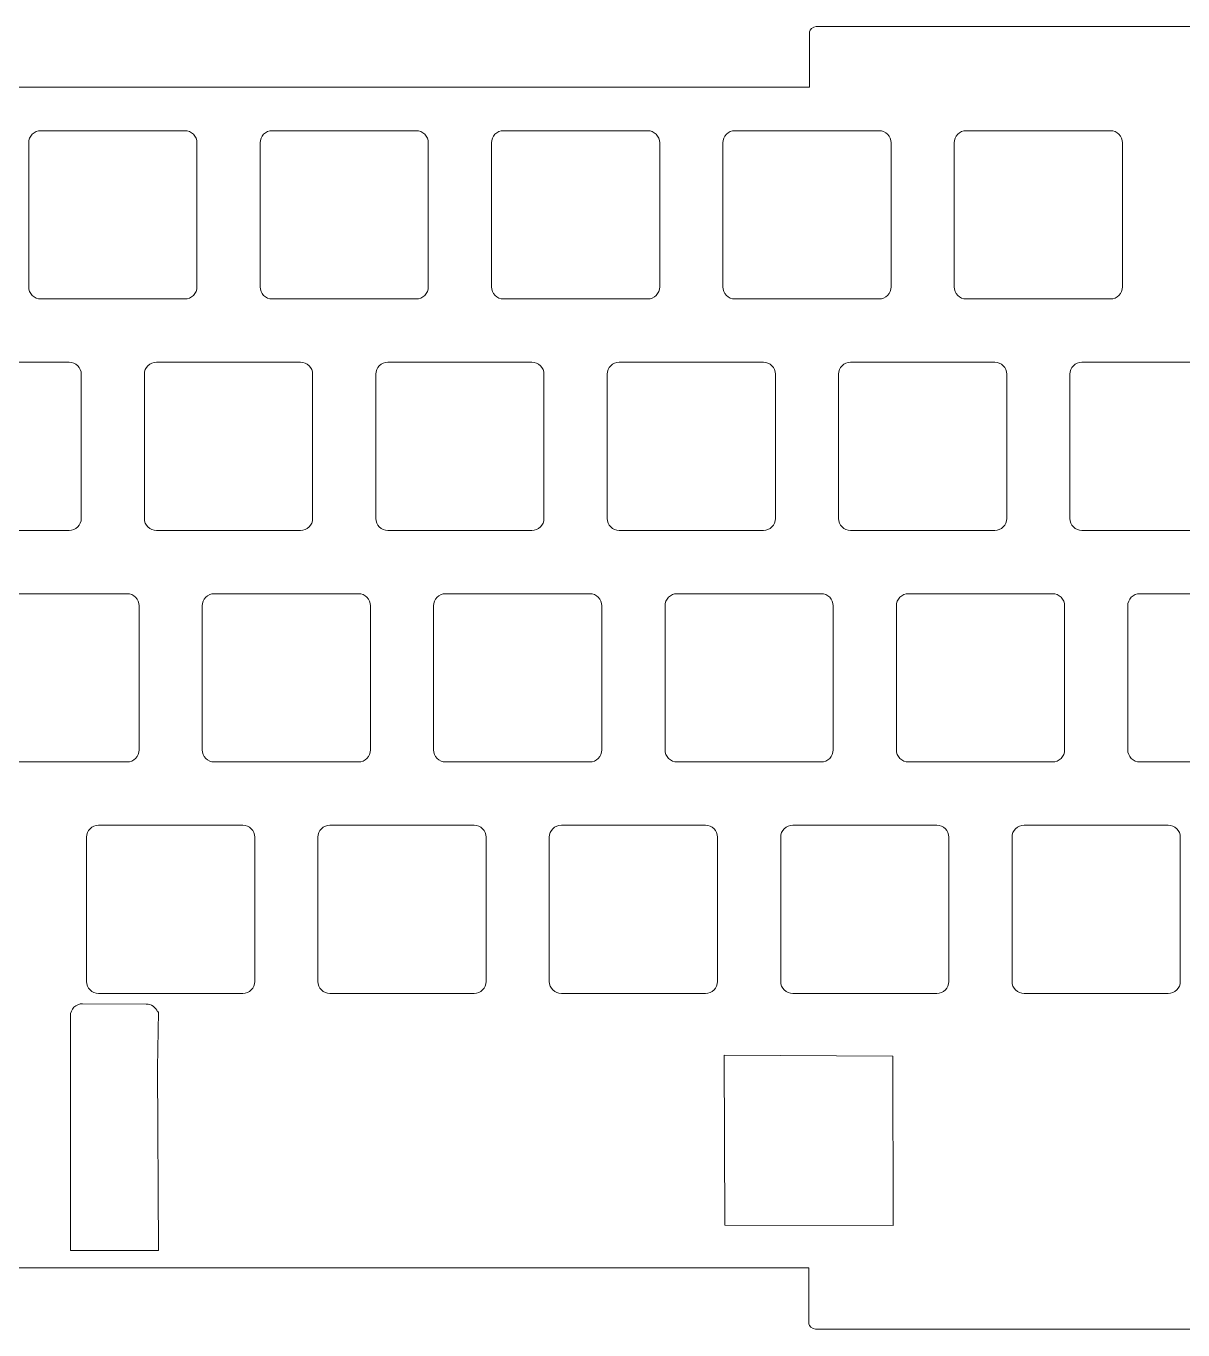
# Model space of a CAD drawing. Header units: centimetres. Extents: x -117 to 79, y -57 to 69.
# Drawn here: x 51.57 to 61.09, y 7.48 to 18.21 of the extents above; entities that cross this region are included whole.
import ezdxf

# ---------------------------------------------------------------- set-up
doc = ezdxf.new("R2010")
doc.units = ezdxf.units.CM
doc.header["$MEASUREMENT"] = 0
doc.layers.add('Layer 1', color=7, linetype='Continuous')

msp = doc.modelspace()

# ---------------------------------------------------------------- linework, layer by layer
at = {"layer": 'Layer 1', "lineweight": 9}
for points, knots in [([(70.15019, 17.70895), (70.15019, 17.70895), (62.9956, 17.70861), (62.9956, 17.70861), (62.9956, 17.70861), (62.99779, 18.16395), (62.99779, 18.16395), (62.99782, 18.17665), (62.99979, 18.17771), (62.97584, 18.19761), (62.9593, 18.21134), (62.91778, 18.20751), (62.87212, 18.20751), (62.87212, 18.20751), (58.13372, 18.20837), (58.13372, 18.20837), (58.08807, 18.20838), (58.0852, 18.21199), (58.05291, 18.20303), (58.02063, 18.19407), (58.01773, 18.16405), (58.0177, 18.15135), (58.0177, 18.15135), (58.0177, 17.70887), (58.0177, 17.70887), (58.0177, 17.70887), (50.37442, 17.70893), (50.37442, 17.70893)], [0, 0, 0, 0, 0.11111111, 0.11111111, 0.11111111, 0.22222222, 0.22222222, 0.22222222, 0.33333333, 0.33333333, 0.33333333, 0.44444444, 0.44444444, 0.44444444, 0.55555556, 0.55555556, 0.55555556, 0.66666667, 0.66666667, 0.66666667, 0.77777778, 0.77777778, 0.77777778, 0.88888889, 0.88888889, 0.88888889, 1, 1, 1, 1]), ([(51.59, 17.25215), (51.58999, 17.27836), (51.60039, 17.30352), (51.61891, 17.32207), (51.63744, 17.34062), (51.66271, 17.35105), (51.68892, 17.35107), (51.68892, 17.35107), (52.87596, 17.35107), (52.87596, 17.35107), (52.90218, 17.35109), (52.92734, 17.34068), (52.94589, 17.32216), (52.96443, 17.30363), (52.97487, 17.27836), (52.97488, 17.25215), (52.97488, 17.25215), (52.97488, 16.06511), (52.97488, 16.06511), (52.9749, 16.0389), (52.9645, 16.01374), (52.94598, 15.99519), (52.92745, 15.97664), (52.90218, 15.96621), (52.87596, 15.96619), (52.87596, 15.96619), (51.68892, 15.96619), (51.68892, 15.96619), (51.66271, 15.96617), (51.63755, 15.97658), (51.619, 15.9951), (51.60046, 16.01363), (51.59002, 16.0389), (51.59, 16.06511), (51.59, 16.06511), (51.59, 17.25215), (51.59, 17.25215)], [0, 0, 0, 0, 0.08333333, 0.08333333, 0.08333333, 0.16666667, 0.16666667, 0.16666667, 0.25, 0.25, 0.25, 0.33333333, 0.33333333, 0.33333333, 0.41666667, 0.41666667, 0.41666667, 0.5, 0.5, 0.5, 0.58333333, 0.58333333, 0.58333333, 0.66666667, 0.66666667, 0.66666667, 0.75, 0.75, 0.75, 0.83333333, 0.83333333, 0.83333333, 0.91666667, 0.91666667, 0.91666667, 1, 1, 1, 1]), ([(53.495, 17.25215), (53.49499, 17.27836), (53.50539, 17.30352), (53.52391, 17.32207), (53.54244, 17.34062), (53.56771, 17.35105), (53.59392, 17.35107), (53.59392, 17.35107), (54.78096, 17.35107), (54.78096, 17.35107), (54.80718, 17.35109), (54.83234, 17.34068), (54.85089, 17.32216), (54.86943, 17.30363), (54.87987, 17.27836), (54.87988, 17.25215), (54.87988, 17.25215), (54.87988, 16.06511), (54.87988, 16.06511), (54.8799, 16.0389), (54.8695, 16.01374), (54.85098, 15.99519), (54.83245, 15.97664), (54.80718, 15.96621), (54.78096, 15.96619), (54.78096, 15.96619), (53.59392, 15.96619), (53.59392, 15.96619), (53.56771, 15.96617), (53.54255, 15.97658), (53.524, 15.9951), (53.50546, 16.01363), (53.49502, 16.0389), (53.495, 16.06511), (53.495, 16.06511), (53.495, 17.25215), (53.495, 17.25215)], [0, 0, 0, 0, 0.08333333, 0.08333333, 0.08333333, 0.16666667, 0.16666667, 0.16666667, 0.25, 0.25, 0.25, 0.33333333, 0.33333333, 0.33333333, 0.41666667, 0.41666667, 0.41666667, 0.5, 0.5, 0.5, 0.58333333, 0.58333333, 0.58333333, 0.66666667, 0.66666667, 0.66666667, 0.75, 0.75, 0.75, 0.83333333, 0.83333333, 0.83333333, 0.91666667, 0.91666667, 0.91666667, 1, 1, 1, 1]), ([(55.4, 17.25215), (55.4, 17.25215), (55.4, 16.06511), (55.4, 16.06511), (55.40002, 16.03886), (55.41047, 16.01369), (55.42904, 15.99513), (55.44761, 15.97659), (55.47268, 15.96617), (55.49892, 15.96619), (55.49892, 15.96619), (56.68596, 15.96619), (56.68596, 15.96619), (56.71221, 15.96621), (56.73739, 15.97666), (56.75594, 15.99522), (56.77449, 16.0138), (56.7849, 16.03886), (56.78488, 16.06511), (56.78488, 16.06511), (56.78488, 17.25215), (56.78488, 17.25215), (56.78487, 17.2784), (56.77442, 17.30357), (56.75585, 17.32213), (56.73728, 17.34067), (56.71221, 17.35109), (56.68596, 17.35107), (56.68596, 17.35107), (55.49892, 17.35107), (55.49892, 17.35107), (55.47268, 17.35105), (55.4475, 17.3406), (55.42895, 17.32204), (55.4104, 17.30346), (55.39999, 17.2784), (55.4, 17.25215)], [0, 0, 0, 0, 0.08333333, 0.08333333, 0.08333333, 0.16666667, 0.16666667, 0.16666667, 0.25, 0.25, 0.25, 0.33333333, 0.33333333, 0.33333333, 0.41666667, 0.41666667, 0.41666667, 0.5, 0.5, 0.5, 0.58333333, 0.58333333, 0.58333333, 0.66666667, 0.66666667, 0.66666667, 0.75, 0.75, 0.75, 0.83333333, 0.83333333, 0.83333333, 0.91666667, 0.91666667, 0.91666667, 1, 1, 1, 1]), ([(57.305, 17.25215), (57.30499, 17.27836), (57.31539, 17.30352), (57.33391, 17.32207), (57.35244, 17.34062), (57.37771, 17.35105), (57.40392, 17.35107), (57.40392, 17.35107), (58.59096, 17.35107), (58.59096, 17.35107), (58.61718, 17.35109), (58.64234, 17.34068), (58.66089, 17.32216), (58.67943, 17.30363), (58.68987, 17.27836), (58.68988, 17.25215), (58.68988, 17.25215), (58.68988, 16.06511), (58.68988, 16.06511), (58.6899, 16.0389), (58.6795, 16.01374), (58.66098, 15.99519), (58.64245, 15.97664), (58.61718, 15.96621), (58.59096, 15.96619), (58.59096, 15.96619), (57.40392, 15.96619), (57.40392, 15.96619), (57.37771, 15.96617), (57.35255, 15.97658), (57.334, 15.9951), (57.31546, 16.01363), (57.30502, 16.0389), (57.305, 16.06511), (57.305, 16.06511), (57.305, 17.25215), (57.305, 17.25215)], [0, 0, 0, 0, 0.08333333, 0.08333333, 0.08333333, 0.16666667, 0.16666667, 0.16666667, 0.25, 0.25, 0.25, 0.33333333, 0.33333333, 0.33333333, 0.41666667, 0.41666667, 0.41666667, 0.5, 0.5, 0.5, 0.58333333, 0.58333333, 0.58333333, 0.66666667, 0.66666667, 0.66666667, 0.75, 0.75, 0.75, 0.83333333, 0.83333333, 0.83333333, 0.91666667, 0.91666667, 0.91666667, 1, 1, 1, 1]), ([(59.21, 17.25215), (59.20999, 17.27836), (59.22039, 17.30352), (59.23891, 17.32207), (59.25744, 17.34062), (59.28271, 17.35105), (59.30892, 17.35107), (59.30892, 17.35107), (60.49596, 17.35107), (60.49596, 17.35107), (60.52218, 17.35109), (60.54734, 17.34068), (60.56589, 17.32216), (60.58443, 17.30363), (60.59487, 17.27836), (60.59488, 17.25215), (60.59488, 17.25215), (60.59488, 16.06511), (60.59488, 16.06511), (60.5949, 16.0389), (60.5845, 16.01374), (60.56598, 15.99519), (60.54745, 15.97664), (60.52218, 15.96621), (60.49596, 15.96619), (60.49596, 15.96619), (59.30892, 15.96619), (59.30892, 15.96619), (59.28271, 15.96617), (59.25755, 15.97658), (59.239, 15.9951), (59.22046, 16.01363), (59.21002, 16.0389), (59.21, 16.06511), (59.21, 16.06511), (59.21, 17.25215), (59.21, 17.25215)], [0, 0, 0, 0, 0.08333333, 0.08333333, 0.08333333, 0.16666667, 0.16666667, 0.16666667, 0.25, 0.25, 0.25, 0.33333333, 0.33333333, 0.33333333, 0.41666667, 0.41666667, 0.41666667, 0.5, 0.5, 0.5, 0.58333333, 0.58333333, 0.58333333, 0.66666667, 0.66666667, 0.66666667, 0.75, 0.75, 0.75, 0.83333333, 0.83333333, 0.83333333, 0.91666667, 0.91666667, 0.91666667, 1, 1, 1, 1]), ([(50.6375, 15.34715), (50.63749, 15.37336), (50.64789, 15.39852), (50.66641, 15.41707), (50.68494, 15.43562), (50.71021, 15.44605), (50.73642, 15.44607), (50.73642, 15.44607), (51.92346, 15.44607), (51.92346, 15.44607), (51.94968, 15.44609), (51.97484, 15.43568), (51.99339, 15.41716), (52.01193, 15.39863), (52.02237, 15.37336), (52.02238, 15.34715), (52.02238, 15.34715), (52.02238, 14.16011), (52.02238, 14.16011), (52.0224, 14.1339), (52.012, 14.10874), (51.99348, 14.09019), (51.97495, 14.07164), (51.94968, 14.06121), (51.92346, 14.06119), (51.92346, 14.06119), (50.73642, 14.06119), (50.73642, 14.06119), (50.71021, 14.06117), (50.68505, 14.07158), (50.6665, 14.0901), (50.64796, 14.10863), (50.63752, 14.1339), (50.6375, 14.16011), (50.6375, 14.16011), (50.6375, 15.34715), (50.6375, 15.34715)], [0, 0, 0, 0, 0.08333333, 0.08333333, 0.08333333, 0.16666667, 0.16666667, 0.16666667, 0.25, 0.25, 0.25, 0.33333333, 0.33333333, 0.33333333, 0.41666667, 0.41666667, 0.41666667, 0.5, 0.5, 0.5, 0.58333333, 0.58333333, 0.58333333, 0.66666667, 0.66666667, 0.66666667, 0.75, 0.75, 0.75, 0.83333333, 0.83333333, 0.83333333, 0.91666667, 0.91666667, 0.91666667, 1, 1, 1, 1]), ([(52.5425, 15.34715), (52.54249, 15.37336), (52.55289, 15.39852), (52.57141, 15.41707), (52.58994, 15.43562), (52.61521, 15.44605), (52.64142, 15.44607), (52.64142, 15.44607), (53.82846, 15.44607), (53.82846, 15.44607), (53.85468, 15.44609), (53.87984, 15.43568), (53.89839, 15.41716), (53.91693, 15.39863), (53.92737, 15.37336), (53.92738, 15.34715), (53.92738, 15.34715), (53.92738, 14.16011), (53.92738, 14.16011), (53.9274, 14.1339), (53.917, 14.10874), (53.89848, 14.09019), (53.87995, 14.07164), (53.85468, 14.06121), (53.82846, 14.06119), (53.82846, 14.06119), (52.64142, 14.06119), (52.64142, 14.06119), (52.61521, 14.06117), (52.59005, 14.07158), (52.5715, 14.0901), (52.55296, 14.10863), (52.54252, 14.1339), (52.5425, 14.16011), (52.5425, 14.16011), (52.5425, 15.34715), (52.5425, 15.34715)], [0, 0, 0, 0, 0.08333333, 0.08333333, 0.08333333, 0.16666667, 0.16666667, 0.16666667, 0.25, 0.25, 0.25, 0.33333333, 0.33333333, 0.33333333, 0.41666667, 0.41666667, 0.41666667, 0.5, 0.5, 0.5, 0.58333333, 0.58333333, 0.58333333, 0.66666667, 0.66666667, 0.66666667, 0.75, 0.75, 0.75, 0.83333333, 0.83333333, 0.83333333, 0.91666667, 0.91666667, 0.91666667, 1, 1, 1, 1]), ([(55.73346, 15.44607), (55.75968, 15.44609), (55.78484, 15.43568), (55.80339, 15.41716), (55.82193, 15.39863), (55.83237, 15.37336), (55.83238, 15.34715), (55.83238, 15.34715), (55.83238, 14.16011), (55.83238, 14.16011), (55.8324, 14.1339), (55.822, 14.10874), (55.80348, 14.09019), (55.78495, 14.07164), (55.75968, 14.06121), (55.73346, 14.06119), (55.73346, 14.06119), (54.54642, 14.06119), (54.54642, 14.06119), (54.52021, 14.06117), (54.49505, 14.07158), (54.4765, 14.0901), (54.45796, 14.10863), (54.44752, 14.1339), (54.4475, 14.16011), (54.4475, 14.16011), (54.4475, 15.34715), (54.4475, 15.34715), (54.44749, 15.37336), (54.45789, 15.39852), (54.47641, 15.41707), (54.49494, 15.43562), (54.52021, 15.44605), (54.54642, 15.44607), (54.54642, 15.44607), (55.73346, 15.44607), (55.73346, 15.44607)], [0, 0, 0, 0, 0.08333333, 0.08333333, 0.08333333, 0.16666667, 0.16666667, 0.16666667, 0.25, 0.25, 0.25, 0.33333333, 0.33333333, 0.33333333, 0.41666667, 0.41666667, 0.41666667, 0.5, 0.5, 0.5, 0.58333333, 0.58333333, 0.58333333, 0.66666667, 0.66666667, 0.66666667, 0.75, 0.75, 0.75, 0.83333333, 0.83333333, 0.83333333, 0.91666667, 0.91666667, 0.91666667, 1, 1, 1, 1]), ([(56.3525, 15.34715), (56.35249, 15.37336), (56.36289, 15.39852), (56.38141, 15.41707), (56.39994, 15.43562), (56.42521, 15.44605), (56.45142, 15.44607), (56.45142, 15.44607), (57.63846, 15.44607), (57.63846, 15.44607), (57.66468, 15.44609), (57.68984, 15.43568), (57.70839, 15.41716), (57.72693, 15.39863), (57.73737, 15.37336), (57.73738, 15.34715), (57.73738, 15.34715), (57.73738, 14.16011), (57.73738, 14.16011), (57.7374, 14.1339), (57.727, 14.10874), (57.70848, 14.09019), (57.68995, 14.07164), (57.66468, 14.06121), (57.63846, 14.06119), (57.63846, 14.06119), (56.45142, 14.06119), (56.45142, 14.06119), (56.42521, 14.06117), (56.40005, 14.07158), (56.3815, 14.0901), (56.36296, 14.10863), (56.35252, 14.1339), (56.3525, 14.16011), (56.3525, 14.16011), (56.3525, 15.34715), (56.3525, 15.34715)], [0, 0, 0, 0, 0.08333333, 0.08333333, 0.08333333, 0.16666667, 0.16666667, 0.16666667, 0.25, 0.25, 0.25, 0.33333333, 0.33333333, 0.33333333, 0.41666667, 0.41666667, 0.41666667, 0.5, 0.5, 0.5, 0.58333333, 0.58333333, 0.58333333, 0.66666667, 0.66666667, 0.66666667, 0.75, 0.75, 0.75, 0.83333333, 0.83333333, 0.83333333, 0.91666667, 0.91666667, 0.91666667, 1, 1, 1, 1]), ([(59.54346, 15.44607), (59.56968, 15.44609), (59.59484, 15.43568), (59.61339, 15.41716), (59.63193, 15.39863), (59.64237, 15.37336), (59.64238, 15.34715), (59.64238, 15.34715), (59.64238, 14.16011), (59.64238, 14.16011), (59.6424, 14.1339), (59.632, 14.10874), (59.61348, 14.09019), (59.59495, 14.07164), (59.56968, 14.06121), (59.54346, 14.06119), (59.54346, 14.06119), (58.35642, 14.06119), (58.35642, 14.06119), (58.33021, 14.06117), (58.30505, 14.07158), (58.2865, 14.0901), (58.26796, 14.10863), (58.25752, 14.1339), (58.2575, 14.16011), (58.2575, 14.16011), (58.2575, 15.34715), (58.2575, 15.34715), (58.25749, 15.37336), (58.26789, 15.39852), (58.28641, 15.41707), (58.30494, 15.43562), (58.33021, 15.44605), (58.35642, 15.44607), (58.35642, 15.44607), (59.54346, 15.44607), (59.54346, 15.44607)], [0, 0, 0, 0, 0.08333333, 0.08333333, 0.08333333, 0.16666667, 0.16666667, 0.16666667, 0.25, 0.25, 0.25, 0.33333333, 0.33333333, 0.33333333, 0.41666667, 0.41666667, 0.41666667, 0.5, 0.5, 0.5, 0.58333333, 0.58333333, 0.58333333, 0.66666667, 0.66666667, 0.66666667, 0.75, 0.75, 0.75, 0.83333333, 0.83333333, 0.83333333, 0.91666667, 0.91666667, 0.91666667, 1, 1, 1, 1]), ([(60.1625, 15.34715), (60.1625, 15.34715), (60.1625, 14.16011), (60.1625, 14.16011), (60.16252, 14.13386), (60.17297, 14.10869), (60.19154, 14.09013), (60.21011, 14.07159), (60.23518, 14.06117), (60.26142, 14.06119), (60.26142, 14.06119), (61.44846, 14.06119), (61.44846, 14.06119), (61.47471, 14.06121), (61.49989, 14.07166), (61.51844, 14.09022), (61.53699, 14.1088), (61.5474, 14.13386), (61.54738, 14.16011), (61.54738, 14.16011), (61.54738, 15.34715), (61.54738, 15.34715), (61.54737, 15.3734), (61.53692, 15.39857), (61.51835, 15.41713), (61.49978, 15.43567), (61.47471, 15.44609), (61.44846, 15.44607), (61.44846, 15.44607), (60.26142, 15.44607), (60.26142, 15.44607), (60.23518, 15.44605), (60.21, 15.4356), (60.19145, 15.41704), (60.1729, 15.39846), (60.16249, 15.3734), (60.1625, 15.34715)], [0, 0, 0, 0, 0.08333333, 0.08333333, 0.08333333, 0.16666667, 0.16666667, 0.16666667, 0.25, 0.25, 0.25, 0.33333333, 0.33333333, 0.33333333, 0.41666667, 0.41666667, 0.41666667, 0.5, 0.5, 0.5, 0.58333333, 0.58333333, 0.58333333, 0.66666667, 0.66666667, 0.66666667, 0.75, 0.75, 0.75, 0.83333333, 0.83333333, 0.83333333, 0.91666667, 0.91666667, 0.91666667, 1, 1, 1, 1]), ([(52.39971, 13.54107), (52.42593, 13.54109), (52.45109, 13.53068), (52.46964, 13.51216), (52.48818, 13.49363), (52.49862, 13.46836), (52.49863, 13.44215), (52.49863, 13.44215), (52.49863, 12.25511), (52.49863, 12.25511), (52.49865, 12.2289), (52.48825, 12.20374), (52.46973, 12.18519), (52.4512, 12.16664), (52.42593, 12.15621), (52.39971, 12.15619), (52.39971, 12.15619), (51.21267, 12.15619), (51.21267, 12.15619), (51.18646, 12.15617), (51.1613, 12.16658), (51.14275, 12.1851), (51.12421, 12.20363), (51.11377, 12.2289), (51.11375, 12.25511), (51.11375, 12.25511), (51.11375, 13.44215), (51.11375, 13.44215), (51.11374, 13.46836), (51.12414, 13.49352), (51.14266, 13.51207), (51.16119, 13.53062), (51.18646, 13.54105), (51.21267, 13.54107), (51.21267, 13.54107), (52.39971, 13.54107), (52.39971, 13.54107)], [0, 0, 0, 0, 0.08333333, 0.08333333, 0.08333333, 0.16666667, 0.16666667, 0.16666667, 0.25, 0.25, 0.25, 0.33333333, 0.33333333, 0.33333333, 0.41666667, 0.41666667, 0.41666667, 0.5, 0.5, 0.5, 0.58333333, 0.58333333, 0.58333333, 0.66666667, 0.66666667, 0.66666667, 0.75, 0.75, 0.75, 0.83333333, 0.83333333, 0.83333333, 0.91666667, 0.91666667, 0.91666667, 1, 1, 1, 1]), ([(53.01875, 13.44215), (53.01874, 13.46836), (53.02914, 13.49352), (53.04766, 13.51207), (53.06619, 13.53062), (53.09146, 13.54105), (53.11767, 13.54107), (53.11767, 13.54107), (54.30471, 13.54107), (54.30471, 13.54107), (54.33093, 13.54109), (54.35609, 13.53068), (54.37464, 13.51216), (54.39318, 13.49363), (54.40362, 13.46836), (54.40363, 13.44215), (54.40363, 13.44215), (54.40363, 12.25511), (54.40363, 12.25511), (54.40365, 12.2289), (54.39325, 12.20374), (54.37473, 12.18519), (54.3562, 12.16664), (54.33093, 12.15621), (54.30471, 12.15619), (54.30471, 12.15619), (53.11767, 12.15619), (53.11767, 12.15619), (53.09146, 12.15617), (53.0663, 12.16658), (53.04775, 12.1851), (53.02921, 12.20363), (53.01877, 12.2289), (53.01875, 12.25511), (53.01875, 12.25511), (53.01875, 13.44215), (53.01875, 13.44215)], [0, 0, 0, 0, 0.08333333, 0.08333333, 0.08333333, 0.16666667, 0.16666667, 0.16666667, 0.25, 0.25, 0.25, 0.33333333, 0.33333333, 0.33333333, 0.41666667, 0.41666667, 0.41666667, 0.5, 0.5, 0.5, 0.58333333, 0.58333333, 0.58333333, 0.66666667, 0.66666667, 0.66666667, 0.75, 0.75, 0.75, 0.83333333, 0.83333333, 0.83333333, 0.91666667, 0.91666667, 0.91666667, 1, 1, 1, 1]), ([(54.92375, 13.44215), (54.92374, 13.46836), (54.93414, 13.49352), (54.95266, 13.51207), (54.97119, 13.53062), (54.99646, 13.54105), (55.02267, 13.54107), (55.02267, 13.54107), (56.20971, 13.54107), (56.20971, 13.54107), (56.23593, 13.54109), (56.26109, 13.53068), (56.27964, 13.51216), (56.29818, 13.49363), (56.30862, 13.46836), (56.30863, 13.44215), (56.30863, 13.44215), (56.30863, 12.25511), (56.30863, 12.25511), (56.30865, 12.2289), (56.29825, 12.20374), (56.27973, 12.18519), (56.2612, 12.16664), (56.23593, 12.15621), (56.20971, 12.15619), (56.20971, 12.15619), (55.02267, 12.15619), (55.02267, 12.15619), (54.99646, 12.15617), (54.9713, 12.16658), (54.95275, 12.1851), (54.93421, 12.20363), (54.92377, 12.2289), (54.92375, 12.25511), (54.92375, 12.25511), (54.92375, 13.44215), (54.92375, 13.44215)], [0, 0, 0, 0, 0.08333333, 0.08333333, 0.08333333, 0.16666667, 0.16666667, 0.16666667, 0.25, 0.25, 0.25, 0.33333333, 0.33333333, 0.33333333, 0.41666667, 0.41666667, 0.41666667, 0.5, 0.5, 0.5, 0.58333333, 0.58333333, 0.58333333, 0.66666667, 0.66666667, 0.66666667, 0.75, 0.75, 0.75, 0.83333333, 0.83333333, 0.83333333, 0.91666667, 0.91666667, 0.91666667, 1, 1, 1, 1]), ([(56.82875, 13.44215), (56.82874, 13.46836), (56.83914, 13.49352), (56.85766, 13.51207), (56.87619, 13.53062), (56.90146, 13.54105), (56.92767, 13.54107), (56.92767, 13.54107), (58.11471, 13.54107), (58.11471, 13.54107), (58.14093, 13.54109), (58.16609, 13.53068), (58.18464, 13.51216), (58.20318, 13.49363), (58.21362, 13.46836), (58.21363, 13.44215), (58.21363, 13.44215), (58.21363, 12.25511), (58.21363, 12.25511), (58.21365, 12.2289), (58.20325, 12.20374), (58.18473, 12.18519), (58.1662, 12.16664), (58.14093, 12.15621), (58.11471, 12.15619), (58.11471, 12.15619), (56.92767, 12.15619), (56.92767, 12.15619), (56.90146, 12.15617), (56.8763, 12.16658), (56.85775, 12.1851), (56.83921, 12.20363), (56.82877, 12.2289), (56.82875, 12.25511), (56.82875, 12.25511), (56.82875, 13.44215), (56.82875, 13.44215)], [0, 0, 0, 0, 0.08333333, 0.08333333, 0.08333333, 0.16666667, 0.16666667, 0.16666667, 0.25, 0.25, 0.25, 0.33333333, 0.33333333, 0.33333333, 0.41666667, 0.41666667, 0.41666667, 0.5, 0.5, 0.5, 0.58333333, 0.58333333, 0.58333333, 0.66666667, 0.66666667, 0.66666667, 0.75, 0.75, 0.75, 0.83333333, 0.83333333, 0.83333333, 0.91666667, 0.91666667, 0.91666667, 1, 1, 1, 1]), ([(58.73375, 13.44215), (58.73374, 13.46836), (58.74414, 13.49352), (58.76266, 13.51207), (58.78119, 13.53062), (58.80646, 13.54105), (58.83267, 13.54107), (58.83267, 13.54107), (60.01971, 13.54107), (60.01971, 13.54107), (60.04593, 13.54109), (60.07109, 13.53068), (60.08964, 13.51216), (60.10818, 13.49363), (60.11862, 13.46836), (60.11863, 13.44215), (60.11863, 13.44215), (60.11863, 12.25511), (60.11863, 12.25511), (60.11865, 12.2289), (60.10825, 12.20374), (60.08973, 12.18519), (60.0712, 12.16664), (60.04593, 12.15621), (60.01971, 12.15619), (60.01971, 12.15619), (58.83267, 12.15619), (58.83267, 12.15619), (58.80646, 12.15617), (58.7813, 12.16658), (58.76275, 12.1851), (58.74421, 12.20363), (58.73377, 12.2289), (58.73375, 12.25511), (58.73375, 12.25511), (58.73375, 13.44215), (58.73375, 13.44215)], [0, 0, 0, 0, 0.08333333, 0.08333333, 0.08333333, 0.16666667, 0.16666667, 0.16666667, 0.25, 0.25, 0.25, 0.33333333, 0.33333333, 0.33333333, 0.41666667, 0.41666667, 0.41666667, 0.5, 0.5, 0.5, 0.58333333, 0.58333333, 0.58333333, 0.66666667, 0.66666667, 0.66666667, 0.75, 0.75, 0.75, 0.83333333, 0.83333333, 0.83333333, 0.91666667, 0.91666667, 0.91666667, 1, 1, 1, 1]), ([(60.63875, 13.44215), (60.63874, 13.46836), (60.64914, 13.49352), (60.66766, 13.51207), (60.68619, 13.53062), (60.71146, 13.54105), (60.73767, 13.54107), (60.73767, 13.54107), (61.92471, 13.54107), (61.92471, 13.54107), (61.95093, 13.54109), (61.97609, 13.53068), (61.99464, 13.51216), (62.01318, 13.49363), (62.02362, 13.46836), (62.02363, 13.44215), (62.02363, 13.44215), (62.02363, 12.25511), (62.02363, 12.25511), (62.02365, 12.2289), (62.01325, 12.20374), (61.99473, 12.18519), (61.9762, 12.16664), (61.95093, 12.15621), (61.92471, 12.15619), (61.92471, 12.15619), (60.73767, 12.15619), (60.73767, 12.15619), (60.71146, 12.15617), (60.6863, 12.16658), (60.66775, 12.1851), (60.64921, 12.20363), (60.63877, 12.2289), (60.63875, 12.25511), (60.63875, 12.25511), (60.63875, 13.44215), (60.63875, 13.44215)], [0, 0, 0, 0, 0.08333333, 0.08333333, 0.08333333, 0.16666667, 0.16666667, 0.16666667, 0.25, 0.25, 0.25, 0.33333333, 0.33333333, 0.33333333, 0.41666667, 0.41666667, 0.41666667, 0.5, 0.5, 0.5, 0.58333333, 0.58333333, 0.58333333, 0.66666667, 0.66666667, 0.66666667, 0.75, 0.75, 0.75, 0.83333333, 0.83333333, 0.83333333, 0.91666667, 0.91666667, 0.91666667, 1, 1, 1, 1]), ([(52.06625, 11.53715), (52.06624, 11.56336), (52.07664, 11.58852), (52.09516, 11.60707), (52.11369, 11.62562), (52.13896, 11.63605), (52.16517, 11.63607), (52.16517, 11.63607), (53.35221, 11.63607), (53.35221, 11.63607), (53.37843, 11.63609), (53.40359, 11.62568), (53.42214, 11.60716), (53.44068, 11.58863), (53.45112, 11.56336), (53.45113, 11.53715), (53.45113, 11.53715), (53.45113, 10.35011), (53.45113, 10.35011), (53.45115, 10.3239), (53.44075, 10.29874), (53.42223, 10.28019), (53.4037, 10.26164), (53.37843, 10.25121), (53.35221, 10.25119), (53.35221, 10.25119), (52.16517, 10.25119), (52.16517, 10.25119), (52.13896, 10.25117), (52.1138, 10.26158), (52.09525, 10.2801), (52.07671, 10.29863), (52.06627, 10.3239), (52.06625, 10.35011), (52.06625, 10.35011), (52.06625, 11.53715), (52.06625, 11.53715)], [0, 0, 0, 0, 0.08333333, 0.08333333, 0.08333333, 0.16666667, 0.16666667, 0.16666667, 0.25, 0.25, 0.25, 0.33333333, 0.33333333, 0.33333333, 0.41666667, 0.41666667, 0.41666667, 0.5, 0.5, 0.5, 0.58333333, 0.58333333, 0.58333333, 0.66666667, 0.66666667, 0.66666667, 0.75, 0.75, 0.75, 0.83333333, 0.83333333, 0.83333333, 0.91666667, 0.91666667, 0.91666667, 1, 1, 1, 1]), ([(53.97125, 11.53715), (53.97124, 11.56336), (53.98164, 11.58852), (54.00016, 11.60707), (54.01869, 11.62562), (54.04396, 11.63605), (54.07017, 11.63607), (54.07017, 11.63607), (55.25721, 11.63607), (55.25721, 11.63607), (55.28343, 11.63609), (55.30859, 11.62568), (55.32714, 11.60716), (55.34568, 11.58863), (55.35612, 11.56336), (55.35613, 11.53715), (55.35613, 11.53715), (55.35613, 10.35011), (55.35613, 10.35011), (55.35615, 10.3239), (55.34575, 10.29874), (55.32723, 10.28019), (55.3087, 10.26164), (55.28343, 10.25121), (55.25721, 10.25119), (55.25721, 10.25119), (54.07017, 10.25119), (54.07017, 10.25119), (54.04396, 10.25117), (54.0188, 10.26158), (54.00025, 10.2801), (53.98171, 10.29863), (53.97127, 10.3239), (53.97125, 10.35011), (53.97125, 10.35011), (53.97125, 11.53715), (53.97125, 11.53715)], [0, 0, 0, 0, 0.08333333, 0.08333333, 0.08333333, 0.16666667, 0.16666667, 0.16666667, 0.25, 0.25, 0.25, 0.33333333, 0.33333333, 0.33333333, 0.41666667, 0.41666667, 0.41666667, 0.5, 0.5, 0.5, 0.58333333, 0.58333333, 0.58333333, 0.66666667, 0.66666667, 0.66666667, 0.75, 0.75, 0.75, 0.83333333, 0.83333333, 0.83333333, 0.91666667, 0.91666667, 0.91666667, 1, 1, 1, 1]), ([(57.16221, 11.63607), (57.18843, 11.63609), (57.21359, 11.62568), (57.23214, 11.60716), (57.25068, 11.58863), (57.26112, 11.56336), (57.26113, 11.53715), (57.26113, 11.53715), (57.26113, 10.35011), (57.26113, 10.35011), (57.26115, 10.3239), (57.25075, 10.29874), (57.23223, 10.28019), (57.2137, 10.26164), (57.18843, 10.25121), (57.16221, 10.25119), (57.16221, 10.25119), (55.97517, 10.25119), (55.97517, 10.25119), (55.94896, 10.25117), (55.9238, 10.26158), (55.90525, 10.2801), (55.88671, 10.29863), (55.87627, 10.3239), (55.87625, 10.35011), (55.87625, 10.35011), (55.87625, 11.53715), (55.87625, 11.53715), (55.87624, 11.56336), (55.88664, 11.58852), (55.90516, 11.60707), (55.92369, 11.62562), (55.94896, 11.63605), (55.97517, 11.63607), (55.97517, 11.63607), (57.16221, 11.63607), (57.16221, 11.63607)], [0, 0, 0, 0, 0.08333333, 0.08333333, 0.08333333, 0.16666667, 0.16666667, 0.16666667, 0.25, 0.25, 0.25, 0.33333333, 0.33333333, 0.33333333, 0.41666667, 0.41666667, 0.41666667, 0.5, 0.5, 0.5, 0.58333333, 0.58333333, 0.58333333, 0.66666667, 0.66666667, 0.66666667, 0.75, 0.75, 0.75, 0.83333333, 0.83333333, 0.83333333, 0.91666667, 0.91666667, 0.91666667, 1, 1, 1, 1]), ([(59.06721, 11.63607), (59.09343, 11.63609), (59.11859, 11.62568), (59.13714, 11.60716), (59.15568, 11.58863), (59.16612, 11.56336), (59.16613, 11.53715), (59.16613, 11.53715), (59.16613, 10.35011), (59.16613, 10.35011), (59.16615, 10.3239), (59.15575, 10.29874), (59.13723, 10.28019), (59.1187, 10.26164), (59.09343, 10.25121), (59.06721, 10.25119), (59.06721, 10.25119), (57.88017, 10.25119), (57.88017, 10.25119), (57.85396, 10.25117), (57.8288, 10.26158), (57.81025, 10.2801), (57.79171, 10.29863), (57.78127, 10.3239), (57.78125, 10.35011), (57.78125, 10.35011), (57.78125, 11.53715), (57.78125, 11.53715), (57.78124, 11.56336), (57.79164, 11.58852), (57.81016, 11.60707), (57.82869, 11.62562), (57.85396, 11.63605), (57.88017, 11.63607), (57.88017, 11.63607), (59.06721, 11.63607), (59.06721, 11.63607)], [0, 0, 0, 0, 0.08333333, 0.08333333, 0.08333333, 0.16666667, 0.16666667, 0.16666667, 0.25, 0.25, 0.25, 0.33333333, 0.33333333, 0.33333333, 0.41666667, 0.41666667, 0.41666667, 0.5, 0.5, 0.5, 0.58333333, 0.58333333, 0.58333333, 0.66666667, 0.66666667, 0.66666667, 0.75, 0.75, 0.75, 0.83333333, 0.83333333, 0.83333333, 0.91666667, 0.91666667, 0.91666667, 1, 1, 1, 1]), ([(60.97221, 11.63607), (60.99843, 11.63609), (61.02359, 11.62568), (61.04214, 11.60716), (61.06068, 11.58863), (61.07112, 11.56336), (61.07113, 11.53715), (61.07113, 11.53715), (61.07113, 10.35011), (61.07113, 10.35011), (61.07115, 10.3239), (61.06075, 10.29874), (61.04223, 10.28019), (61.0237, 10.26164), (60.99843, 10.25121), (60.97221, 10.25119), (60.97221, 10.25119), (59.78517, 10.25119), (59.78517, 10.25119), (59.75896, 10.25117), (59.7338, 10.26158), (59.71525, 10.2801), (59.69671, 10.29863), (59.68627, 10.3239), (59.68625, 10.35011), (59.68625, 10.35011), (59.68625, 11.53715), (59.68625, 11.53715), (59.68624, 11.56336), (59.69664, 11.58852), (59.71516, 11.60707), (59.73369, 11.62562), (59.75896, 11.63605), (59.78517, 11.63607), (59.78517, 11.63607), (60.97221, 11.63607), (60.97221, 11.63607)], [0, 0, 0, 0, 0.08333333, 0.08333333, 0.08333333, 0.16666667, 0.16666667, 0.16666667, 0.25, 0.25, 0.25, 0.33333333, 0.33333333, 0.33333333, 0.41666667, 0.41666667, 0.41666667, 0.5, 0.5, 0.5, 0.58333333, 0.58333333, 0.58333333, 0.66666667, 0.66666667, 0.66666667, 0.75, 0.75, 0.75, 0.83333333, 0.83333333, 0.83333333, 0.91666667, 0.91666667, 0.91666667, 1, 1, 1, 1]), ([(52.6507, 10.09975), (52.63576, 10.13826), (52.59875, 10.16364), (52.55744, 10.16363), (52.55744, 10.16363), (52.03328, 10.16674), (52.03328, 10.16674), (51.97813, 10.1667), (51.93325, 10.12192), (51.93327, 10.06674), (51.93327, 10.06674), (51.93512, 8.13607), (51.93512, 8.13607), (51.93512, 8.13607), (52.65816, 8.13472), (52.65816, 8.13472), (52.65816, 8.13472), (52.65816, 8.13472), (52.65816, 8.13472), (52.65816, 8.13472), (52.65816, 8.13472), (52.65816, 8.13472), (52.65816, 8.13472), (52.64996, 9.63897), (52.64996, 9.63897), (52.64996, 9.63897), (52.65813, 10.09975), (52.65813, 10.09975), (52.65813, 10.09975), (52.6507, 10.09975), (52.6507, 10.09975)], [0, 0, 0, 0, 0.1, 0.1, 0.1, 0.2, 0.2, 0.2, 0.3, 0.3, 0.3, 0.4, 0.4, 0.4, 0.5, 0.5, 0.5, 0.6, 0.6, 0.6, 0.7, 0.7, 0.7, 0.8, 0.8, 0.8, 0.9, 0.9, 0.9, 1, 1, 1, 1]), ([(57.31707, 9.74255), (57.31707, 9.74255), (57.32124, 8.34427), (57.32124, 8.34427), (57.32124, 8.34427), (58.70695, 8.34118), (58.70695, 8.34118), (58.70695, 8.34118), (58.70363, 9.73471), (58.70363, 9.73471), (58.70363, 9.73471), (58.70363, 9.73471), (58.70363, 9.73471), (58.70363, 9.73471), (57.31707, 9.74255), (57.31707, 9.74255), (57.31707, 9.74255), (57.31707, 9.74255), (57.31707, 9.74255)], [0, 0, 0, 0, 0.16666667, 0.16666667, 0.16666667, 0.33333333, 0.33333333, 0.33333333, 0.5, 0.5, 0.5, 0.66666667, 0.66666667, 0.66666667, 0.83333333, 0.83333333, 0.83333333, 1, 1, 1, 1]), ([(52.65744, 7.99222), (52.65744, 7.99222), (50.35315, 7.99211), (50.35315, 7.99211), (50.35315, 7.99211), (50.34871, 7.52973), (50.34871, 7.52973), (50.34874, 7.51703), (50.35071, 7.51597), (50.32676, 7.49607), (50.31022, 7.48234), (50.2687, 7.48617), (50.22304, 7.48617), (50.22304, 7.48617), (46.00057, 7.48862), (46.00057, 7.48862), (45.95492, 7.48861), (45.95205, 7.485), (45.91976, 7.49396), (45.88748, 7.50292), (45.88458, 7.53294), (45.88455, 7.54564), (45.88455, 7.54564), (45.88455, 7.99212), (45.88455, 7.99212), (45.88455, 7.99212), (44.1617, 7.99217), (44.1617, 7.99217), (44.1617, 7.99217), (44.12447, 7.99436), (44.12447, 7.99436), (44.12447, 7.99436), (44.08116, 8.0033), (44.08116, 8.0033), (44.08116, 8.0033), (44.04205, 8.01577), (44.04205, 8.01577), (44.04205, 8.01577), (44.00253, 8.02751), (44.00253, 8.02751), (44.00253, 8.02751), (43.94888, 8.05442), (43.94888, 8.05442), (43.94888, 8.05442), (43.90774, 8.07399), (43.90774, 8.07399), (43.90774, 8.07399), (43.88006, 8.09558), (43.88006, 8.09558), (43.88006, 8.09558), (43.85102, 8.11868), (43.85102, 8.11868), (43.85102, 8.11868), (43.80958, 8.14692), (43.80958, 8.14692), (43.80958, 8.14692), (43.75788, 8.20096), (43.75788, 8.20096), (43.75788, 8.20096), (43.71355, 8.26364), (43.71355, 8.26364), (43.71355, 8.26364), (43.67169, 8.33416), (43.67169, 8.33416), (43.67169, 8.33416), (43.63815, 8.42448), (43.63815, 8.42448), (43.63815, 8.42448), (43.61983, 8.52214), (43.61983, 8.52214), (43.61983, 8.52214), (43.61731, 8.63378), (43.61731, 8.63378)], [0, 0, 0, 0, 0.04166667, 0.04166667, 0.04166667, 0.08333333, 0.08333333, 0.08333333, 0.125, 0.125, 0.125, 0.16666667, 0.16666667, 0.16666667, 0.20833333, 0.20833333, 0.20833333, 0.25, 0.25, 0.25, 0.29166667, 0.29166667, 0.29166667, 0.33333333, 0.33333333, 0.33333333, 0.375, 0.375, 0.375, 0.41666667, 0.41666667, 0.41666667, 0.45833333, 0.45833333, 0.45833333, 0.5, 0.5, 0.5, 0.54166667, 0.54166667, 0.54166667, 0.58333333, 0.58333333, 0.58333333, 0.625, 0.625, 0.625, 0.66666667, 0.66666667, 0.66666667, 0.70833333, 0.70833333, 0.70833333, 0.75, 0.75, 0.75, 0.79166667, 0.79166667, 0.79166667, 0.83333333, 0.83333333, 0.83333333, 0.875, 0.875, 0.875, 0.91666667, 0.91666667, 0.91666667, 0.95833333, 0.95833333, 0.95833333, 1, 1, 1, 1]), ([(64.08744, 7.99246), (64.08744, 7.99246), (62.99116, 7.99216), (62.99116, 7.99216), (62.99116, 7.99216), (62.99335, 7.5331), (62.99335, 7.5331), (62.99338, 7.5204), (62.99535, 7.51934), (62.9714, 7.49944), (62.95486, 7.48571), (62.91334, 7.48954), (62.86768, 7.48954), (62.86768, 7.48954), (58.12928, 7.48868), (58.12928, 7.48868), (58.08363, 7.48867), (58.08076, 7.48506), (58.04847, 7.49402), (58.01619, 7.50298), (58.01329, 7.533), (58.01326, 7.5457), (58.01326, 7.5457), (58.01326, 7.99241), (58.01326, 7.99241), (58.01326, 7.99241), (52.65744, 7.99222), (52.65744, 7.99222)], [0, 0, 0, 0, 0.11111111, 0.11111111, 0.11111111, 0.22222222, 0.22222222, 0.22222222, 0.33333333, 0.33333333, 0.33333333, 0.44444444, 0.44444444, 0.44444444, 0.55555556, 0.55555556, 0.55555556, 0.66666667, 0.66666667, 0.66666667, 0.77777778, 0.77777778, 0.77777778, 0.88888889, 0.88888889, 0.88888889, 1, 1, 1, 1])]:
    msp.add_open_spline(points, degree=3, knots=knots, dxfattribs=at)

doc.saveas('drawing.dxf')
